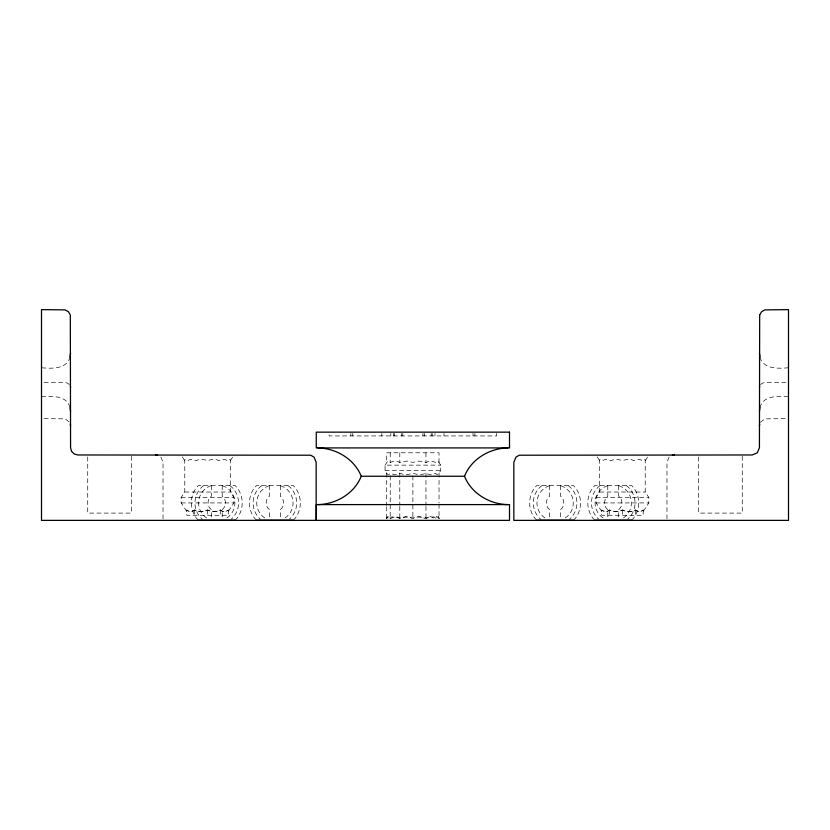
<?xml version="1.0" encoding="UTF-8"?>
<svg xmlns="http://www.w3.org/2000/svg" width="830" height="830" viewBox="0 0 830 830"><rect width="100%" height="100%" fill="white"/><g stroke="black" fill="none" stroke-linecap="round" stroke-linejoin="round"><path stroke-width="0.62" stroke-dasharray="4.15 3.11" d="M70.073 356.9C66.856 369.475 51.553 368.613 41.5 367.763M759.927 407.696C763.144 395.122 778.447 395.993 788.5 396.833M439.039 504.215L439.039 518.47L436.632 516.395L435.532 518.636L429.67 516.27L425.966 518.74L418.932 516.208L412.884 518.771L406.835 516.208L399.801 518.74L396.097 516.27L390.225 518.636L389.135 516.395L386.718 518.47L387.548 516.592L390.225 518.242L391.739 516.841L399.801 517.941L400.849 517.173L424.919 517.173L425.966 517.941L434.028 516.841L435.532 518.242L438.219 516.592L439.433 518.48M386.324 518.48L387.548 516.592M230.304 460.743L232.805 456.894M645.221 460.743L647.732 456.894M186.802 511.436L181.158 502.928L181.158 497.471L184.779 492.024L184.779 459.758L185.775 459.364L187.715 460.557L190.526 459.364L196.16 460.743L198.225 459.758L202.779 459.364L207.542 460.557L212.304 459.364L216.848 459.758L218.923 460.743L224.546 459.364L227.358 460.557L229.308 459.364L230.304 459.758L230.304 492.024L233.915 497.471L233.915 502.928L228.271 511.436M385.058 465.142L387.434 461.553L388.814 461.127L390.225 462.414L394.074 461.127L397.84 461.553L399.801 462.632L402.477 461.553L407.623 461.127L412.884 462.414L418.144 461.127L423.29 461.553L425.966 462.632L427.917 461.553L431.683 461.127L435.532 462.414L436.943 461.127L438.323 461.553L440.709 465.142L440.709 470.589L438.323 474.179L436.943 474.594L435.532 473.318L431.683 474.594L427.917 474.179L425.966 473.1L423.29 474.179L418.144 474.594L412.884 473.318L407.623 474.594L402.477 474.179L399.801 473.1L397.84 474.179L394.074 474.594L390.225 473.318L388.814 474.594L387.434 474.179L385.058 470.589L385.058 465.142L440.709 465.142M601.729 511.436L596.085 502.928L596.085 497.471L599.696 492.024L599.696 459.758L600.692 459.364L602.642 460.557L605.454 459.364L611.077 460.743L613.152 459.758L617.696 459.364L622.459 460.557L627.221 459.364L631.775 459.758L633.84 460.743L639.474 459.364L642.285 460.557L644.225 459.364L645.221 459.758L645.221 492.024L648.842 497.471L648.842 502.928L643.198 511.436M760.404 422.294L764.824 418.88L785.937 418.631M669.115 457.091L666.978 462.237L666.978 519.072M235.253 520.182L237.339 517.879A25.44 25.44 0 0 0 237.339 487.978L235.253 485.675L198.266 485.675L196.181 487.978A25.44 25.44 0 0 0 196.181 517.879L198.266 520.182M293.384 520.182L295.47 517.879A25.44 25.44 0 0 0 295.47 487.978L293.384 485.675L256.397 485.675L254.312 487.978A25.44 25.44 0 0 0 254.312 517.879L256.397 520.182M573.603 520.182L575.688 517.879A25.429 25.429 0 0 0 575.688 487.978L573.603 485.675L536.616 485.675L534.53 487.978A25.429 25.429 0 0 0 534.53 517.879L536.616 520.182M631.734 520.182L633.819 517.879A25.429 25.429 0 0 0 633.819 487.978L631.734 485.675L594.747 485.675L592.662 487.978A25.429 25.429 0 0 0 592.662 517.879L594.747 520.182M203.63 485.675L202.178 486.733A21.798 21.798 0 0 0 202.178 519.124M261.761 485.675L260.309 486.733A21.798 21.798 0 0 0 260.309 519.124M541.98 485.675L540.517 486.733A21.798 21.798 0 0 0 540.527 519.134M600.111 485.675L598.658 486.733A21.798 21.798 0 0 0 598.658 519.134M211.1 485.675L207.676 487.2A18.167 18.167 0 0 0 207.676 518.657M269.231 485.675L265.808 487.2A18.167 18.167 0 0 0 265.808 518.657M549.45 485.675L546.026 487.2A18.167 18.167 0 0 0 546.026 518.657M607.581 485.675L604.157 487.2A18.167 18.167 0 0 0 604.157 518.657M788.5 367.763C778.447 368.613 763.144 369.475 759.927 356.9M44.063 382.298L63.298 382.298A7.263 5.156 0 0 1 69.596 384.881M785.937 382.298L766.702 382.298A7.263 5.156 0 0 0 760.404 384.881M41.5 396.833C51.553 395.993 66.856 395.122 70.073 407.696M44.063 418.631L65.176 418.88L69.596 422.294M385.058 470.589L440.709 470.589M184.779 492.024L230.304 492.024M599.696 492.024L645.221 492.024M181.158 497.471L233.915 497.471M596.085 497.471L648.842 497.471M181.158 502.928L233.915 502.928M596.085 502.928L648.842 502.928M618.9 485.675L622.324 487.2A18.167 18.167 0 0 1 622.324 518.657M560.769 485.675L564.192 487.2A18.167 18.167 0 0 1 564.192 518.657M280.55 485.675L283.974 487.2A18.167 18.167 0 0 1 283.974 518.657M222.419 485.675L225.843 487.2A18.167 18.167 0 0 1 225.843 518.657M626.37 485.675L627.822 486.733A21.798 21.798 0 0 1 627.822 519.124M568.239 485.675L569.691 486.733A21.798 21.798 0 0 1 569.691 519.124M288.02 485.675L289.483 486.733A21.798 21.798 0 0 1 289.473 519.124M229.889 485.675L231.342 486.733A21.798 21.798 0 0 1 231.342 519.124M160.885 457.091L163.022 462.237L163.022 519.072M597.195 456.894L599.696 460.743M182.268 456.894L184.779 460.743M438.219 516.592L439.039 518.47M742.269 456.261L742.269 513.096L698.673 513.096L698.673 456.261M643.198 510.014L643.198 515.274L601.729 515.274L601.729 510.014A15.085 8.871 -90 0 0 609.645 510.014A15.085 14.349 -90 0 0 622.459 510.014A15.085 14.349 -90 0 0 635.272 510.014A15.085 8.871 -90 0 0 643.198 510.014A15.085 8.871 90 0 1 635.272 510.014A15.085 14.349 90 0 1 622.459 510.014A15.085 14.349 90 0 1 609.645 510.014A15.085 8.871 90 0 1 601.729 510.014M635.272 510.014L635.272 515.274M622.459 510.014L622.459 515.274M618.692 485.675L618.692 496.195L620.29 497.803A8.715 8.715 0 0 1 620.29 508.053L618.692 509.662L618.692 519.02M609.645 510.014L609.645 515.274M607.788 485.675L607.788 496.195L606.191 497.803A8.715 8.715 0 0 0 606.191 508.053L607.788 509.662L607.788 520.182M560.561 485.675L560.561 496.195L562.159 497.803A8.715 8.715 0 0 1 562.159 508.053L560.561 509.662L560.561 519.02M549.657 485.675L549.657 496.195L548.049 497.803A8.715 8.715 0 0 0 548.059 508.053L549.657 509.662L549.657 520.182M496.651 433.405L496.651 435.926L329.116 435.926L329.116 433.405M474.916 433.405L474.916 435.926M472.996 433.405L472.996 435.926M443.957 433.405L443.957 435.926M439.039 462.632L439.039 452.786L386.718 452.786L386.718 462.632M439.039 473.1L439.039 502.918M434.951 433.405L434.951 435.926M432.202 433.405L432.202 435.926M431.164 433.405L431.164 435.926M425.966 452.786L425.966 462.632M425.966 473.1L425.966 505.128M425.966 506.404L425.966 517.941M424.431 433.405L424.431 435.926M422.968 433.405L422.968 435.926M412.884 475.839L412.884 518.771M402.799 433.405L402.799 435.926M401.326 433.405L401.326 435.926M399.801 452.786L399.801 462.632M399.801 473.1L399.801 505.128M399.801 506.404L399.801 517.941M394.592 433.405L394.592 435.926M393.555 433.405L393.555 435.926M390.806 433.405L390.806 435.926M390.225 452.786L390.225 462.414M390.225 475.901L390.225 518.636M386.718 473.1L386.718 505.512M386.718 506.808L386.718 518.47M381.81 433.405L381.81 435.926M352.771 433.405L352.771 435.926M350.851 433.405L350.851 435.926M280.343 485.675L280.343 496.195L281.951 497.803A8.715 8.715 0 0 1 281.951 508.053L280.343 509.662L280.343 520.182M269.439 485.675L269.439 496.195L267.841 497.803A8.715 8.715 0 0 0 267.841 508.053L269.439 509.662L269.439 519.02M228.271 510.014L228.271 515.274L186.802 515.274L186.802 510.014A15.085 8.871 -90 0 0 194.728 510.014A15.085 14.349 -90 0 0 207.542 510.014A15.085 14.349 -90 0 0 220.355 510.014A15.085 8.871 -90 0 0 228.271 510.014A15.085 8.871 90 0 1 220.355 510.014A15.085 14.349 90 0 1 207.542 510.014A15.085 14.349 90 0 1 194.728 510.014A15.085 8.871 90 0 1 186.802 510.014M222.212 485.675L222.212 496.195L223.81 497.803A8.715 8.715 0 0 1 223.81 508.053L222.212 509.662L222.212 520.182M220.355 510.014L220.355 515.274M211.308 485.675L211.308 496.195L209.71 497.803A8.715 8.715 0 0 0 209.71 508.053L211.308 509.662L211.308 519.02M207.542 510.014L207.542 515.274M194.728 510.014L194.728 515.274M131.327 456.261L131.327 513.096L87.731 513.096L87.731 456.261"/><path stroke-width="1.25" d="M70.073 356.9L70.571 353.113M759.429 411.493L759.927 407.696M759.429 425.946L759.678 424.057M318.014 447.92C336.171 448.262 354.441 459.073 361.237 476.254C354.441 493.445 336.171 504.246 318.014 504.599M507.752 504.599C489.586 504.246 471.326 493.445 464.52 476.254C471.326 459.073 489.586 448.262 507.752 447.92M672.383 455.214L674.282 454.965M361.237 476.254L464.52 476.254M198.266 520.182L235.253 520.182M256.397 520.182L293.384 520.182M536.616 520.182L573.603 520.182M594.747 520.182L631.734 520.182M155.718 454.965L157.617 455.214M759.429 353.113L759.927 356.9M70.073 407.696L70.571 411.493M70.322 424.057L70.571 425.946M316.261 520.369L316.261 504.599L509.506 504.599L509.506 520.369L41.5 520.369L41.5 309.632L65.176 309.881L68.433 311.769L70.322 315.026L70.571 447.702L71.536 451.333L74.202 453.989L77.833 454.965L310.721 455.214L314.01 457.091L316.157 462.237L316.157 520.369M759.429 387.454A7.263 5.156 0 0 1 759.678 386.116M70.322 386.116A7.263 5.156 0 0 1 70.571 387.454M759.678 315.026L759.429 447.702L757.302 452.838L752.167 454.965L519.279 455.214L515.99 457.091L513.843 462.237L513.843 520.369L788.5 520.369L788.5 309.632L764.824 309.881L761.567 311.769L759.678 315.026M509.506 432.15L316.261 432.15L316.261 447.92L509.506 447.92L509.506 432.15"/></g></svg>
